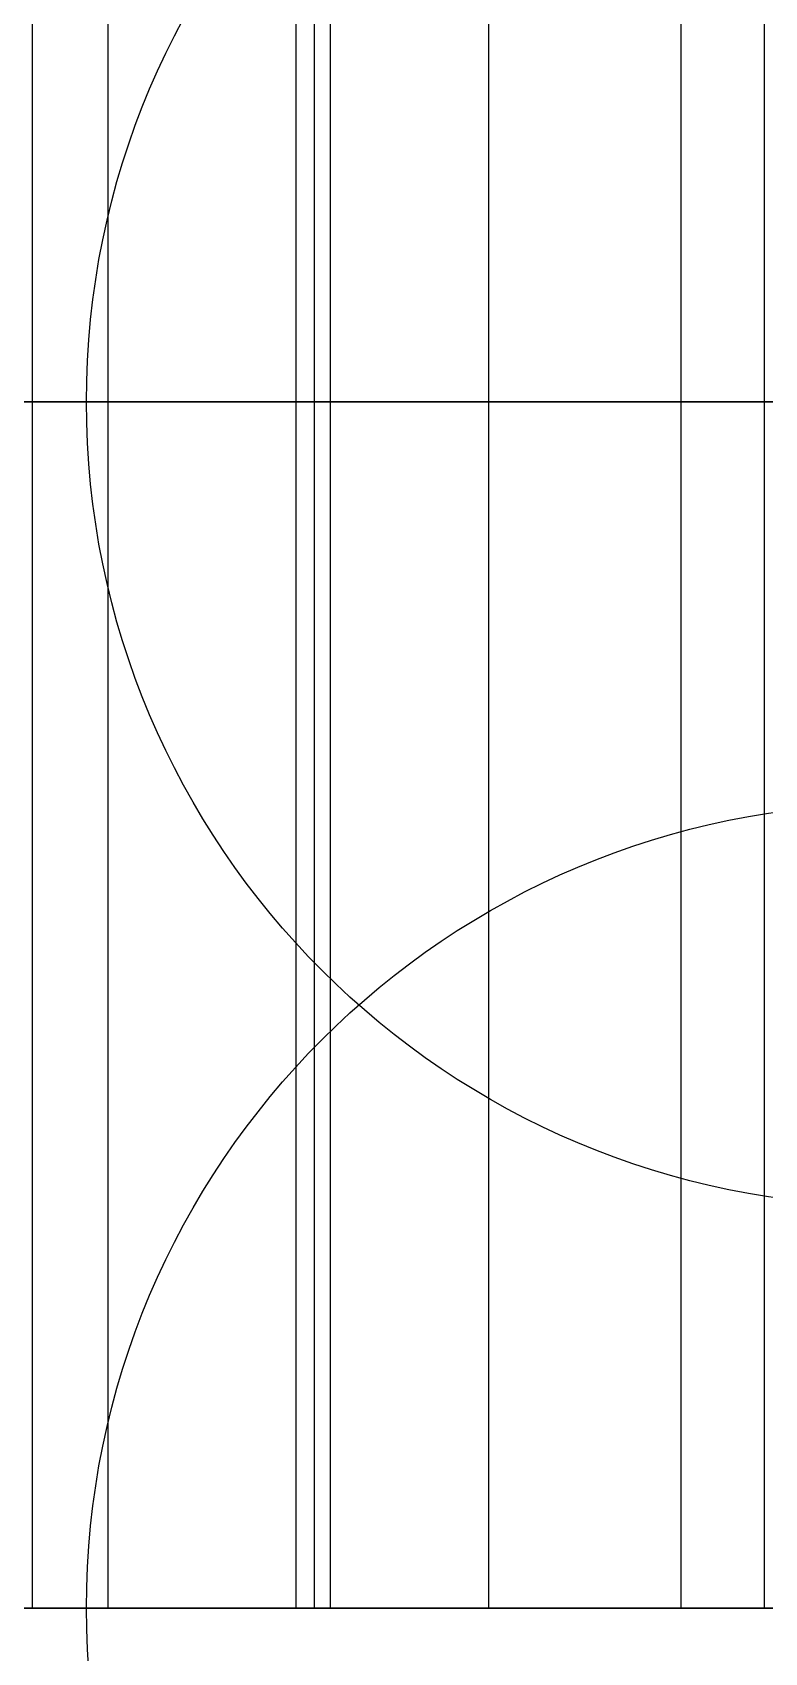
# Model space of a CAD drawing. Extents: x -60 to 60, y 140 to 264.
# Drawn here: x 21.866 to 23.686, y 194.39 to 198.419 of the extents above; entities that cross this region are included whole.
import ezdxf

# ---------------------------------------------------------------- set-up
doc = ezdxf.new("R2010")
doc.units = 0
doc.layers.add('Cut051011', color=7, linetype='CONTINUOUS')

msp = doc.modelspace()

# ---------------------------------------------------------------- linework, layer by layer
at = {"layer": 'Cut051011'}
for p, q in [((21.8657, 197.5, 547.458), (21.8657, 200.5, 547.458)), ((21.8657, 197.5, 547.458), (21.8657, 200.5, 547.458)), ((21.8657, 197.5, 652.542), (21.8657, 200.5, 652.542)), ((21.8657, 197.5, 652.542), (21.8657, 200.5, 652.542)), ((22.0539, 197.5, 547.394), (22.0539, 200.5, 547.394)), ((22.0539, 197.5, 547.394), (22.0539, 200.5, 547.394)), ((22.0539, 197.5, 652.606), (22.0539, 200.5, 652.606)), ((22.0539, 197.5, 652.606), (22.0539, 200.5, 652.606)), ((22.5216, 197.5, 547.593), (22.5216, 200.5, 547.593)), ((22.5216, 197.5, 547.593), (22.5216, 200.5, 547.593)), ((22.5216, 197.5, 652.407), (22.5216, 200.5, 652.407)), ((22.5216, 197.5, 652.407), (22.5216, 200.5, 652.407)), ((22.567, 197.5, 548.087), (22.567, 200.5, 548.087)), ((22.567, 197.5, 548.087), (22.567, 200.5, 548.087)), ((22.567, 197.5, 651.913), (22.567, 200.5, 651.913)), ((22.567, 197.5, 651.913), (22.567, 200.5, 651.913)), ((22.6064, 197.5, 547.772), (22.6064, 200.5, 547.772)), ((22.6064, 197.5, 547.772), (22.6064, 200.5, 547.772)), ((22.6064, 197.5, 652.228), (22.6064, 200.5, 652.228)), ((22.6064, 197.5, 652.228), (22.6064, 200.5, 652.228)), ((23, 200.5, 639.837), (23, 197.5, 639.837)), ((23, 200.5, 639.837), (23, 197.5, 639.837)), ((23, 200.5, 560.163), (23, 197.5, 560.163)), ((23, 200.5, 560.163), (23, 197.5, 560.163)), ((23.4785, 197.5, 548.493), (23.4785, 200.5, 548.493)), ((23.4785, 197.5, 548.493), (23.4785, 200.5, 548.493)), ((23.4785, 197.5, 651.507), (23.4785, 200.5, 651.507)), ((23.4785, 197.5, 651.507), (23.4785, 200.5, 651.507)), ((23.686, 197.5, 548.253), (23.686, 200.5, 548.253)), ((23.686, 197.5, 548.253), (23.686, 200.5, 548.253)), ((23.686, 197.5, 651.747), (23.686, 200.5, 651.747)), ((23.686, 197.5, 651.747), (23.686, 200.5, 651.747)), ((21.8657, 194.5, 547.458), (21.8657, 197.5, 547.458)), ((21.8657, 194.5, 547.458), (21.8657, 197.5, 547.458)), ((21.8657, 194.5, 652.542), (21.8657, 197.5, 652.542)), ((21.8657, 194.5, 652.542), (21.8657, 197.5, 652.542)), ((22.0539, 194.5, 547.394), (22.0539, 197.5, 547.394)), ((22.0539, 194.5, 547.394), (22.0539, 197.5, 547.394)), ((22.0539, 194.5, 652.606), (22.0539, 197.5, 652.606)), ((22.0539, 194.5, 652.606), (22.0539, 197.5, 652.606)), ((22.5216, 194.5, 547.593), (22.5216, 197.5, 547.593)), ((22.5216, 194.5, 547.593), (22.5216, 197.5, 547.593)), ((22.5216, 194.5, 652.407), (22.5216, 197.5, 652.407)), ((22.5216, 194.5, 652.407), (22.5216, 197.5, 652.407)), ((22.567, 194.5, 548.087), (22.567, 197.5, 548.087)), ((22.567, 194.5, 548.087), (22.567, 197.5, 548.087)), ((22.567, 194.5, 651.913), (22.567, 197.5, 651.913)), ((22.567, 194.5, 651.913), (22.567, 197.5, 651.913)), ((22.6064, 194.5, 547.772), (22.6064, 197.5, 547.772)), ((22.6064, 194.5, 547.772), (22.6064, 197.5, 547.772)), ((22.6064, 194.5, 652.228), (22.6064, 197.5, 652.228)), ((22.6064, 194.5, 652.228), (22.6064, 197.5, 652.228)), ((23, 197.5, 639.837), (23, 194.5, 639.837)), ((23, 197.5, 639.837), (23, 194.5, 639.837)), ((23, 197.5, 560.163), (23, 194.5, 560.163)), ((23, 197.5, 560.163), (23, 194.5, 560.163)), ((23.4785, 194.5, 548.493), (23.4785, 197.5, 548.493)), ((23.4785, 194.5, 548.493), (23.4785, 197.5, 548.493)), ((23.4785, 194.5, 651.507), (23.4785, 197.5, 651.507)), ((23.4785, 194.5, 651.507), (23.4785, 197.5, 651.507)), ((23.686, 194.5, 548.253), (23.686, 197.5, 548.253)), ((23.686, 194.5, 548.253), (23.686, 197.5, 548.253)), ((23.686, 194.5, 651.747), (23.686, 197.5, 651.747)), ((23.686, 194.5, 651.747), (23.686, 197.5, 651.747))]:
    msp.add_line(p, q, dxfattribs=at)
for centre, radius in [((0, 203.5), 60), ((0, 203.5), 60), ((0, 200.5), 60), ((0, 200.5), 60), ((24, 197.5), 2), ((24, 197.5), 2), ((24, 197.5), 2), ((24, 197.5), 2), ((24, 197.5), 2), ((24, 197.5), 2), ((24, 197.5), 2), ((24, 197.5), 2), ((24, 194.5), 2), ((24, 194.5), 2), ((24, 194.5), 2), ((24, 194.5), 2)]:
    msp.add_circle(centre, radius, dxfattribs=at)
for points, degree in [([(21.8657, 197.5, 547.458), (21.7858, 197.5, 547.597), (21.6666, 197.5, 547.705)], 2), ([(21.6666, 197.5, 652.295), (21.7858, 197.5, 652.403), (21.8657, 197.5, 652.542)], 2), ([(21.8657, 197.5, 547.458), (21.7858, 197.5, 547.597), (21.6666, 197.5, 547.705)], 2), ([(21.6666, 197.5, 652.295), (21.7858, 197.5, 652.403), (21.8657, 197.5, 652.542)], 2), ([(21.8657, 197.5, 547.458), (21.7858, 197.5, 547.597), (21.6666, 197.5, 547.705)], 2), ([(21.6666, 197.5, 652.295), (21.7858, 197.5, 652.403), (21.8657, 197.5, 652.542)], 2), ([(21.8657, 197.5, 547.458), (21.7858, 197.5, 547.597), (21.6666, 197.5, 547.705)], 2), ([(21.6666, 197.5, 652.295), (21.7858, 197.5, 652.403), (21.8657, 197.5, 652.542)], 2), ([(22.5216, 197.5, 547.593), (22.0539, 197.5, 547.394)], 1), ([(22.0539, 197.5, 652.606), (22.5216, 197.5, 652.407)], 1), ([(22.5216, 197.5, 547.593), (22.0539, 197.5, 547.394)], 1), ([(22.0539, 197.5, 652.606), (22.5216, 197.5, 652.407)], 1), ([(22.5216, 197.5, 547.593), (22.0539, 197.5, 547.394)], 1), ([(22.0539, 197.5, 652.606), (22.5216, 197.5, 652.407)], 1), ([(22.5216, 197.5, 547.593), (22.0539, 197.5, 547.394)], 1), ([(22.0539, 197.5, 652.606), (22.5216, 197.5, 652.407)], 1), ([(22.567, 197.5, 548.087), (22.5616, 197.5, 547.927), (22.6064, 197.5, 547.772)], 2), ([(22.6064, 197.5, 652.228), (22.5616, 197.5, 652.073), (22.567, 197.5, 651.913)], 2), ([(22.567, 197.5, 548.087), (22.5616, 197.5, 547.927), (22.6064, 197.5, 547.772)], 2), ([(22.6064, 197.5, 652.228), (22.5616, 197.5, 652.073), (22.567, 197.5, 651.913)], 2), ([(22.567, 197.5, 548.087), (22.5616, 197.5, 547.927), (22.6064, 197.5, 547.772)], 2), ([(22.6064, 197.5, 652.228), (22.5616, 197.5, 652.073), (22.567, 197.5, 651.913)], 2), ([(22.567, 197.5, 548.087), (22.5616, 197.5, 547.927), (22.6064, 197.5, 547.772)], 2), ([(22.6064, 197.5, 652.228), (22.5616, 197.5, 652.073), (22.567, 197.5, 651.913)], 2), ([(23.686, 197.5, 548.253), (23.6014, 197.5, 548.39), (23.4785, 197.5, 548.493)], 2), ([(23.4785, 197.5, 651.507), (23.6014, 197.5, 651.61), (23.686, 197.5, 651.747)], 2), ([(23.686, 197.5, 548.253), (23.6014, 197.5, 548.39), (23.4785, 197.5, 548.493)], 2), ([(23.4785, 197.5, 651.507), (23.6014, 197.5, 651.61), (23.686, 197.5, 651.747)], 2), ([(23.686, 197.5, 548.253), (23.6014, 197.5, 548.39), (23.4785, 197.5, 548.493)], 2), ([(23.4785, 197.5, 651.507), (23.6014, 197.5, 651.61), (23.686, 197.5, 651.747)], 2), ([(23.686, 197.5, 548.253), (23.6014, 197.5, 548.39), (23.4785, 197.5, 548.493)], 2), ([(23.4785, 197.5, 651.507), (23.6014, 197.5, 651.61), (23.686, 197.5, 651.747)], 2), ([(21.8657, 194.5, 547.458), (21.7858, 194.5, 547.597), (21.6666, 194.5, 547.705)], 2), ([(21.6666, 194.5, 652.295), (21.7858, 194.5, 652.403), (21.8657, 194.5, 652.542)], 2), ([(21.8657, 194.5, 547.458), (21.7858, 194.5, 547.597), (21.6666, 194.5, 547.705)], 2), ([(21.6666, 194.5, 652.295), (21.7858, 194.5, 652.403), (21.8657, 194.5, 652.542)], 2), ([(22.5216, 194.5, 547.593), (22.0539, 194.5, 547.394)], 1), ([(22.0539, 194.5, 652.606), (22.5216, 194.5, 652.407)], 1), ([(22.5216, 194.5, 547.593), (22.0539, 194.5, 547.394)], 1), ([(22.0539, 194.5, 652.606), (22.5216, 194.5, 652.407)], 1), ([(22.567, 194.5, 548.087), (22.5616, 194.5, 547.927), (22.6064, 194.5, 547.772)], 2), ([(22.6064, 194.5, 652.228), (22.5616, 194.5, 652.073), (22.567, 194.5, 651.913)], 2), ([(22.567, 194.5, 548.087), (22.5616, 194.5, 547.927), (22.6064, 194.5, 547.772)], 2), ([(22.6064, 194.5, 652.228), (22.5616, 194.5, 652.073), (22.567, 194.5, 651.913)], 2), ([(23.686, 194.5, 548.253), (23.6014, 194.5, 548.39), (23.4785, 194.5, 548.493)], 2), ([(23.4785, 194.5, 651.507), (23.6014, 194.5, 651.61), (23.686, 194.5, 651.747)], 2), ([(23.686, 194.5, 548.253), (23.6014, 194.5, 548.39), (23.4785, 194.5, 548.493)], 2), ([(23.4785, 194.5, 651.507), (23.6014, 194.5, 651.61), (23.686, 194.5, 651.747)], 2)]:
    msp.add_open_spline(points, degree=degree, dxfattribs=at)
for points, degree, knots in [([(22.0539, 197.5, 547.394), (22.0051, 197.5, 547.373), (21.9477, 197.5, 547.39), (21.8916, 197.5, 547.412), (21.8657, 197.5, 547.458)], 2, [0, 0, 0, 0.724386, 0.724386, 1.44877, 1.44877, 1.44877]), ([(21.8657, 197.5, 652.542), (21.8916, 197.5, 652.588), (21.9477, 197.5, 652.61), (22.0051, 197.5, 652.627), (22.0539, 197.5, 652.606)], 2, [0, 0, 0, 0.724386, 0.724386, 1.44877, 1.44877, 1.44877]), ([(22.0539, 197.5, 547.394), (22.0051, 197.5, 547.373), (21.9477, 197.5, 547.39), (21.8916, 197.5, 547.412), (21.8657, 197.5, 547.458)], 2, [0, 0, 0, 0.724386, 0.724386, 1.44877, 1.44877, 1.44877]), ([(21.8657, 197.5, 652.542), (21.8916, 197.5, 652.588), (21.9477, 197.5, 652.61), (22.0051, 197.5, 652.627), (22.0539, 197.5, 652.606)], 2, [0, 0, 0, 0.724386, 0.724386, 1.44877, 1.44877, 1.44877]), ([(22.0539, 197.5, 547.394), (22.0051, 197.5, 547.373), (21.9477, 197.5, 547.39), (21.8916, 197.5, 547.412), (21.8657, 197.5, 547.458)], 2, [0, 0, 0, 0.724386, 0.724386, 1.44877, 1.44877, 1.44877]), ([(21.8657, 197.5, 652.542), (21.8916, 197.5, 652.588), (21.9477, 197.5, 652.61), (22.0051, 197.5, 652.627), (22.0539, 197.5, 652.606)], 2, [0, 0, 0, 0.724386, 0.724386, 1.44877, 1.44877, 1.44877]), ([(22.0539, 197.5, 547.394), (22.0051, 197.5, 547.373), (21.9477, 197.5, 547.39), (21.8916, 197.5, 547.412), (21.8657, 197.5, 547.458)], 2, [0, 0, 0, 0.724386, 0.724386, 1.44877, 1.44877, 1.44877]), ([(21.8657, 197.5, 652.542), (21.8916, 197.5, 652.588), (21.9477, 197.5, 652.61), (22.0051, 197.5, 652.627), (22.0539, 197.5, 652.606)], 2, [0, 0, 0, 0.724386, 0.724386, 1.44877, 1.44877, 1.44877]), ([(22.6064, 197.5, 547.772), (22.6218, 197.5, 547.721), (22.5981, 197.5, 547.666), (22.5707, 197.5, 547.613), (22.5216, 197.5, 547.593)], 2, [0, 0, 0, 0.724386, 0.724386, 1.44877, 1.44877, 1.44877]), ([(22.5216, 197.5, 652.407), (22.5707, 197.5, 652.387), (22.5981, 197.5, 652.334), (22.6218, 197.5, 652.279), (22.6064, 197.5, 652.228)], 2, [0, 0, 0, 0.724386, 0.724386, 1.44877, 1.44877, 1.44877]), ([(22.6064, 197.5, 547.772), (22.6218, 197.5, 547.721), (22.5981, 197.5, 547.666), (22.5707, 197.5, 547.613), (22.5216, 197.5, 547.593)], 2, [0, 0, 0, 0.724386, 0.724386, 1.44877, 1.44877, 1.44877]), ([(22.5216, 197.5, 652.407), (22.5707, 197.5, 652.387), (22.5981, 197.5, 652.334), (22.6218, 197.5, 652.279), (22.6064, 197.5, 652.228)], 2, [0, 0, 0, 0.724386, 0.724386, 1.44877, 1.44877, 1.44877]), ([(22.6064, 197.5, 547.772), (22.6218, 197.5, 547.721), (22.5981, 197.5, 547.666), (22.5707, 197.5, 547.613), (22.5216, 197.5, 547.593)], 2, [0, 0, 0, 0.724386, 0.724386, 1.44877, 1.44877, 1.44877]), ([(22.5216, 197.5, 652.407), (22.5707, 197.5, 652.387), (22.5981, 197.5, 652.334), (22.6218, 197.5, 652.279), (22.6064, 197.5, 652.228)], 2, [0, 0, 0, 0.724386, 0.724386, 1.44877, 1.44877, 1.44877]), ([(22.6064, 197.5, 547.772), (22.6218, 197.5, 547.721), (22.5981, 197.5, 547.666), (22.5707, 197.5, 547.613), (22.5216, 197.5, 547.593)], 2, [0, 0, 0, 0.724386, 0.724386, 1.44877, 1.44877, 1.44877]), ([(22.5216, 197.5, 652.407), (22.5707, 197.5, 652.387), (22.5981, 197.5, 652.334), (22.6218, 197.5, 652.279), (22.6064, 197.5, 652.228)], 2, [0, 0, 0, 0.724386, 0.724386, 1.44877, 1.44877, 1.44877]), ([(23.4785, 197.5, 548.493), (23.4152, 197.5, 548.546), (23.3288, 197.5, 548.594), (23.2248, 197.5, 548.613), (23.1216, 197.5, 548.633), (23.0017, 197.5, 548.623), (22.8959, 197.5, 548.575), (22.7897, 197.5, 548.528), (22.7015, 197.5, 548.446), (22.6474, 197.5, 548.356), (22.5924, 197.5, 548.266), (22.5697, 197.5, 548.17), (22.567, 197.5, 548.087)], 3, [0, 0, 0, 0, 0.558599, 0.558599, 0.558599, 1.1172, 1.1172, 1.1172, 1.6758, 1.6758, 1.6758, 2.2344, 2.2344, 2.2344, 2.2344]), ([(22.567, 197.5, 651.913), (22.5697, 197.5, 651.83), (22.5924, 197.5, 651.734), (22.6474, 197.5, 651.644), (22.7015, 197.5, 651.554), (22.7897, 197.5, 651.472), (22.8959, 197.5, 651.425), (23.0017, 197.5, 651.377), (23.1216, 197.5, 651.367), (23.2248, 197.5, 651.387), (23.3288, 197.5, 651.406), (23.4152, 197.5, 651.454), (23.4785, 197.5, 651.507)], 3, [0, 0, 0, 0, 0.558599, 0.558599, 0.558599, 1.1172, 1.1172, 1.1172, 1.6758, 1.6758, 1.6758, 2.2344, 2.2344, 2.2344, 2.2344]), ([(23.4785, 197.5, 548.493), (23.4152, 197.5, 548.546), (23.3288, 197.5, 548.594), (23.2248, 197.5, 548.613), (23.1216, 197.5, 548.633), (23.0017, 197.5, 548.623), (22.8959, 197.5, 548.575), (22.7897, 197.5, 548.528), (22.7015, 197.5, 548.446), (22.6474, 197.5, 548.356), (22.5924, 197.5, 548.266), (22.5697, 197.5, 548.17), (22.567, 197.5, 548.087)], 3, [0, 0, 0, 0, 0.558599, 0.558599, 0.558599, 1.1172, 1.1172, 1.1172, 1.6758, 1.6758, 1.6758, 2.2344, 2.2344, 2.2344, 2.2344]), ([(22.567, 197.5, 651.913), (22.5697, 197.5, 651.83), (22.5924, 197.5, 651.734), (22.6474, 197.5, 651.644), (22.7015, 197.5, 651.554), (22.7897, 197.5, 651.472), (22.8959, 197.5, 651.425), (23.0017, 197.5, 651.377), (23.1216, 197.5, 651.367), (23.2248, 197.5, 651.387), (23.3288, 197.5, 651.406), (23.4152, 197.5, 651.454), (23.4785, 197.5, 651.507)], 3, [0, 0, 0, 0, 0.558599, 0.558599, 0.558599, 1.1172, 1.1172, 1.1172, 1.6758, 1.6758, 1.6758, 2.2344, 2.2344, 2.2344, 2.2344]), ([(23.4785, 197.5, 548.493), (23.4152, 197.5, 548.546), (23.3288, 197.5, 548.594), (23.2248, 197.5, 548.613), (23.1216, 197.5, 548.633), (23.0017, 197.5, 548.623), (22.8959, 197.5, 548.575), (22.7897, 197.5, 548.528), (22.7015, 197.5, 548.446), (22.6474, 197.5, 548.356), (22.5924, 197.5, 548.266), (22.5697, 197.5, 548.17), (22.567, 197.5, 548.087)], 3, [0, 0, 0, 0, 0.558599, 0.558599, 0.558599, 1.1172, 1.1172, 1.1172, 1.6758, 1.6758, 1.6758, 2.2344, 2.2344, 2.2344, 2.2344]), ([(22.567, 197.5, 651.913), (22.5697, 197.5, 651.83), (22.5924, 197.5, 651.734), (22.6474, 197.5, 651.644), (22.7015, 197.5, 651.554), (22.7897, 197.5, 651.472), (22.8959, 197.5, 651.425), (23.0017, 197.5, 651.377), (23.1216, 197.5, 651.367), (23.2248, 197.5, 651.387), (23.3288, 197.5, 651.406), (23.4152, 197.5, 651.454), (23.4785, 197.5, 651.507)], 3, [0, 0, 0, 0, 0.558599, 0.558599, 0.558599, 1.1172, 1.1172, 1.1172, 1.6758, 1.6758, 1.6758, 2.2344, 2.2344, 2.2344, 2.2344]), ([(23.4785, 197.5, 548.493), (23.4152, 197.5, 548.546), (23.3288, 197.5, 548.594), (23.2248, 197.5, 548.613), (23.1216, 197.5, 548.633), (23.0017, 197.5, 548.623), (22.8959, 197.5, 548.575), (22.7897, 197.5, 548.528), (22.7015, 197.5, 548.446), (22.6474, 197.5, 548.356), (22.5924, 197.5, 548.266), (22.5697, 197.5, 548.17), (22.567, 197.5, 548.087)], 3, [0, 0, 0, 0, 0.558599, 0.558599, 0.558599, 1.1172, 1.1172, 1.1172, 1.6758, 1.6758, 1.6758, 2.2344, 2.2344, 2.2344, 2.2344]), ([(22.567, 197.5, 651.913), (22.5697, 197.5, 651.83), (22.5924, 197.5, 651.734), (22.6474, 197.5, 651.644), (22.7015, 197.5, 651.554), (22.7897, 197.5, 651.472), (22.8959, 197.5, 651.425), (23.0017, 197.5, 651.377), (23.1216, 197.5, 651.367), (23.2248, 197.5, 651.387), (23.3288, 197.5, 651.406), (23.4152, 197.5, 651.454), (23.4785, 197.5, 651.507)], 3, [0, 0, 0, 0, 0.558599, 0.558599, 0.558599, 1.1172, 1.1172, 1.1172, 1.6758, 1.6758, 1.6758, 2.2344, 2.2344, 2.2344, 2.2344]), ([(23.8764, 197.5, 548.196), (23.8284, 197.5, 548.173), (23.7704, 197.5, 548.188), (23.7135, 197.5, 548.208), (23.686, 197.5, 548.253)], 2, [0, 0, 0, 0.724386, 0.724386, 1.44877, 1.44877, 1.44877]), ([(23.686, 197.5, 651.747), (23.7135, 197.5, 651.792), (23.7704, 197.5, 651.812), (23.8284, 197.5, 651.827), (23.8764, 197.5, 651.804)], 2, [0, 0, 0, 0.724386, 0.724386, 1.44877, 1.44877, 1.44877]), ([(23.8764, 197.5, 548.196), (23.8284, 197.5, 548.173), (23.7704, 197.5, 548.188), (23.7135, 197.5, 548.208), (23.686, 197.5, 548.253)], 2, [0, 0, 0, 0.724386, 0.724386, 1.44877, 1.44877, 1.44877]), ([(23.686, 197.5, 651.747), (23.7135, 197.5, 651.792), (23.7704, 197.5, 651.812), (23.8284, 197.5, 651.827), (23.8764, 197.5, 651.804)], 2, [0, 0, 0, 0.724386, 0.724386, 1.44877, 1.44877, 1.44877]), ([(23.8764, 197.5, 548.196), (23.8284, 197.5, 548.173), (23.7704, 197.5, 548.188), (23.7135, 197.5, 548.208), (23.686, 197.5, 548.253)], 2, [0, 0, 0, 0.724386, 0.724386, 1.44877, 1.44877, 1.44877]), ([(23.686, 197.5, 651.747), (23.7135, 197.5, 651.792), (23.7704, 197.5, 651.812), (23.8284, 197.5, 651.827), (23.8764, 197.5, 651.804)], 2, [0, 0, 0, 0.724386, 0.724386, 1.44877, 1.44877, 1.44877]), ([(23.8764, 197.5, 548.196), (23.8284, 197.5, 548.173), (23.7704, 197.5, 548.188), (23.7135, 197.5, 548.208), (23.686, 197.5, 548.253)], 2, [0, 0, 0, 0.724386, 0.724386, 1.44877, 1.44877, 1.44877]), ([(23.686, 197.5, 651.747), (23.7135, 197.5, 651.792), (23.7704, 197.5, 651.812), (23.8284, 197.5, 651.827), (23.8764, 197.5, 651.804)], 2, [0, 0, 0, 0.724386, 0.724386, 1.44877, 1.44877, 1.44877]), ([(22.0539, 194.5, 547.394), (22.0051, 194.5, 547.373), (21.9477, 194.5, 547.39), (21.8916, 194.5, 547.412), (21.8657, 194.5, 547.458)], 2, [0, 0, 0, 0.724386, 0.724386, 1.44877, 1.44877, 1.44877]), ([(21.8657, 194.5, 652.542), (21.8916, 194.5, 652.588), (21.9477, 194.5, 652.61), (22.0051, 194.5, 652.627), (22.0539, 194.5, 652.606)], 2, [0, 0, 0, 0.724386, 0.724386, 1.44877, 1.44877, 1.44877]), ([(22.0539, 194.5, 547.394), (22.0051, 194.5, 547.373), (21.9477, 194.5, 547.39), (21.8916, 194.5, 547.412), (21.8657, 194.5, 547.458)], 2, [0, 0, 0, 0.724386, 0.724386, 1.44877, 1.44877, 1.44877]), ([(21.8657, 194.5, 652.542), (21.8916, 194.5, 652.588), (21.9477, 194.5, 652.61), (22.0051, 194.5, 652.627), (22.0539, 194.5, 652.606)], 2, [0, 0, 0, 0.724386, 0.724386, 1.44877, 1.44877, 1.44877]), ([(22.6064, 194.5, 547.772), (22.6218, 194.5, 547.721), (22.5981, 194.5, 547.666), (22.5707, 194.5, 547.613), (22.5216, 194.5, 547.593)], 2, [0, 0, 0, 0.724386, 0.724386, 1.44877, 1.44877, 1.44877]), ([(22.5216, 194.5, 652.407), (22.5707, 194.5, 652.387), (22.5981, 194.5, 652.334), (22.6218, 194.5, 652.279), (22.6064, 194.5, 652.228)], 2, [0, 0, 0, 0.724386, 0.724386, 1.44877, 1.44877, 1.44877]), ([(22.6064, 194.5, 547.772), (22.6218, 194.5, 547.721), (22.5981, 194.5, 547.666), (22.5707, 194.5, 547.613), (22.5216, 194.5, 547.593)], 2, [0, 0, 0, 0.724386, 0.724386, 1.44877, 1.44877, 1.44877]), ([(22.5216, 194.5, 652.407), (22.5707, 194.5, 652.387), (22.5981, 194.5, 652.334), (22.6218, 194.5, 652.279), (22.6064, 194.5, 652.228)], 2, [0, 0, 0, 0.724386, 0.724386, 1.44877, 1.44877, 1.44877]), ([(23.4785, 194.5, 548.493), (23.4152, 194.5, 548.546), (23.3288, 194.5, 548.594), (23.2248, 194.5, 548.613), (23.1216, 194.5, 548.633), (23.0017, 194.5, 548.623), (22.8959, 194.5, 548.575), (22.7897, 194.5, 548.528), (22.7015, 194.5, 548.446), (22.6474, 194.5, 548.356), (22.5924, 194.5, 548.266), (22.5697, 194.5, 548.17), (22.567, 194.5, 548.087)], 3, [0, 0, 0, 0, 0.558599, 0.558599, 0.558599, 1.1172, 1.1172, 1.1172, 1.6758, 1.6758, 1.6758, 2.2344, 2.2344, 2.2344, 2.2344]), ([(22.567, 194.5, 651.913), (22.5697, 194.5, 651.83), (22.5924, 194.5, 651.734), (22.6474, 194.5, 651.644), (22.7015, 194.5, 651.554), (22.7897, 194.5, 651.472), (22.8959, 194.5, 651.425), (23.0017, 194.5, 651.377), (23.1216, 194.5, 651.367), (23.2248, 194.5, 651.387), (23.3288, 194.5, 651.406), (23.4152, 194.5, 651.454), (23.4785, 194.5, 651.507)], 3, [0, 0, 0, 0, 0.558599, 0.558599, 0.558599, 1.1172, 1.1172, 1.1172, 1.6758, 1.6758, 1.6758, 2.2344, 2.2344, 2.2344, 2.2344]), ([(23.4785, 194.5, 548.493), (23.4152, 194.5, 548.546), (23.3288, 194.5, 548.594), (23.2248, 194.5, 548.613), (23.1216, 194.5, 548.633), (23.0017, 194.5, 548.623), (22.8959, 194.5, 548.575), (22.7897, 194.5, 548.528), (22.7015, 194.5, 548.446), (22.6474, 194.5, 548.356), (22.5924, 194.5, 548.266), (22.5697, 194.5, 548.17), (22.567, 194.5, 548.087)], 3, [0, 0, 0, 0, 0.558599, 0.558599, 0.558599, 1.1172, 1.1172, 1.1172, 1.6758, 1.6758, 1.6758, 2.2344, 2.2344, 2.2344, 2.2344]), ([(22.567, 194.5, 651.913), (22.5697, 194.5, 651.83), (22.5924, 194.5, 651.734), (22.6474, 194.5, 651.644), (22.7015, 194.5, 651.554), (22.7897, 194.5, 651.472), (22.8959, 194.5, 651.425), (23.0017, 194.5, 651.377), (23.1216, 194.5, 651.367), (23.2248, 194.5, 651.387), (23.3288, 194.5, 651.406), (23.4152, 194.5, 651.454), (23.4785, 194.5, 651.507)], 3, [0, 0, 0, 0, 0.558599, 0.558599, 0.558599, 1.1172, 1.1172, 1.1172, 1.6758, 1.6758, 1.6758, 2.2344, 2.2344, 2.2344, 2.2344]), ([(23.8764, 194.5, 548.196), (23.8284, 194.5, 548.173), (23.7704, 194.5, 548.188), (23.7135, 194.5, 548.208), (23.686, 194.5, 548.253)], 2, [0, 0, 0, 0.724386, 0.724386, 1.44877, 1.44877, 1.44877]), ([(23.686, 194.5, 651.747), (23.7135, 194.5, 651.792), (23.7704, 194.5, 651.812), (23.8284, 194.5, 651.827), (23.8764, 194.5, 651.804)], 2, [0, 0, 0, 0.724386, 0.724386, 1.44877, 1.44877, 1.44877]), ([(23.8764, 194.5, 548.196), (23.8284, 194.5, 548.173), (23.7704, 194.5, 548.188), (23.7135, 194.5, 548.208), (23.686, 194.5, 548.253)], 2, [0, 0, 0, 0.724386, 0.724386, 1.44877, 1.44877, 1.44877]), ([(23.686, 194.5, 651.747), (23.7135, 194.5, 651.792), (23.7704, 194.5, 651.812), (23.8284, 194.5, 651.827), (23.8764, 194.5, 651.804)], 2, [0, 0, 0, 0.724386, 0.724386, 1.44877, 1.44877, 1.44877])]:
    msp.add_open_spline(points, degree=degree, knots=knots, dxfattribs=at)

doc.saveas('drawing.dxf')
